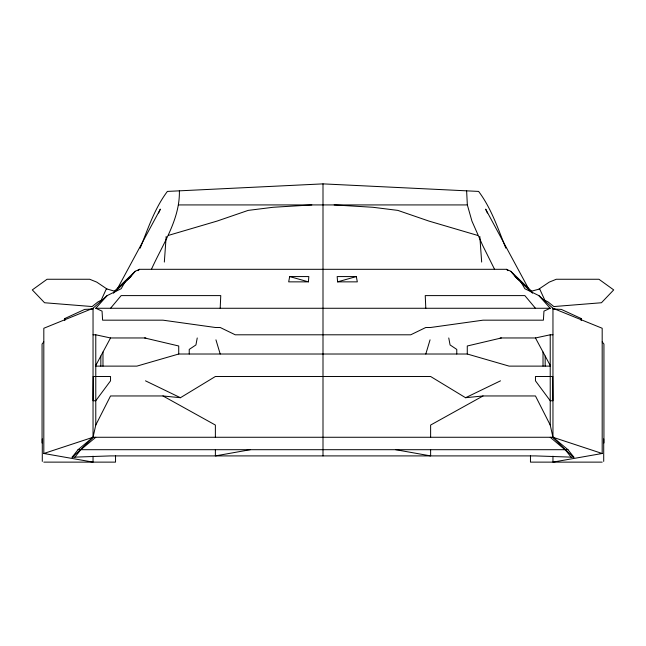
<?xml version="1.0" encoding="UTF-8"?>
<svg xmlns="http://www.w3.org/2000/svg" width="646" height="646" viewBox="0 0 646 646"><rect width="100%" height="100%" fill="white"/><g stroke="black" fill="none" stroke-linecap="round" stroke-linejoin="round"><path stroke-width="0.97" d="M581.125 320.513L581.142 318.518L561.366 309.41L552.96 308.998M93.04 334.798L95.778 334.798L95.778 425.052L93.04 437.269L80.782 449.697L72.102 457.223L110.539 455.906L535.461 455.906L573.898 457.223L567.955 449.697L552.96 437.269L550.222 425.052L550.222 334.798L552.96 334.798M220.197 308.271L220.762 295.602L121.157 295.602L110.539 308.271M164.334 262.058L166.175 236.428M151.439 269.309C162.719 244.204 180.072 219.414 179.378 190.836M308.408 281.858L308.828 276.569L289.674 276.569L288.681 281.858L308.408 281.858L289.674 276.569M197.24 337.963L195.932 344.94L189.23 349.413L189.23 354.016M64.422 320.376L64.858 318.518L84.634 309.41L93.04 308.998M425.803 354.016L430.058 339.836M140.182 248.161C147.991 228.692 154.62 208.375 167.387 191.418L323 183.876L478.613 191.418C491.38 208.375 498.009 228.692 505.818 248.161M158.609 213.002L160.361 209.126L116.66 290.127M95.778 425.052L110.539 395.958L162.962 395.958L180.436 397.718L215.376 376.505L430.624 376.505L465.564 397.718L483.038 395.958L535.461 395.958L550.222 425.052M145.818 337.963L110.539 337.963L95.414 366.12L136.887 366.12L178.724 354.016L467.276 354.016L509.113 366.12L550.586 366.12L535.461 337.963L500.182 337.963M531.836 291.451L510.8 271.288L506.48 269.309L139.52 269.309L135.2 271.288L130.888 276.569L125.122 281.858L121.157 288.73L107.139 295.602L93.04 308.271L43.815 328.265L43.815 453.492L93.04 462.124L93.04 456.157M72.102 457.223L78.045 449.697L93.04 437.269L552.96 437.269L602.185 453.492L602.185 328.265L552.96 308.271L538.861 295.602L524.843 288.73L520.878 281.858L515.112 276.569L510.8 271.288M74.839 457.223L80.782 449.697L95.778 437.269M43.815 341.904L42.063 344.068L42.063 442.986M538.861 295.602L550.222 308.271L543.956 311.122L543.399 320.174L483.038 320.174L430.624 327.49L425.803 327.49L410.743 334.798L235.257 334.798L220.197 327.49L215.376 327.49L162.962 320.174L102.601 320.174L102.044 311.122L95.778 308.271L107.139 295.602M114.56 291.992L125.122 281.858M114.164 291.451L135.2 271.288M113.397 293.179L130.888 276.569M138.074 270.674L139.52 269.309M539.095 288.956L549.286 282.1L556.311 279.258L598.939 279.258L613.7 289.909L601.442 302.748L553.832 306.559L548.163 301.997L544.853 300.277L539.685 288.972L531.165 291.273M483.038 395.958L430.624 425.052L430.624 437.269M465.564 397.718L500.513 380.833M168.445 235.386L217.161 221.053L248.161 210.394L273.113 207.277L311.84 204.927M337.592 281.858L356.326 276.569L357.319 281.858L337.592 281.858L337.172 276.569L356.326 276.569M501.369 337.963L467.276 345.99L467.276 354.016M535.461 337.963L550.222 334.798M250.309 449.697L215.376 455.906L215.376 449.697M106.905 288.956L106.315 288.972L101.147 300.277L97.837 301.997L92.168 306.559L44.558 302.748L32.3 289.909L47.061 279.258L89.689 279.258L96.714 282.1L106.905 288.956L114.835 291.273M178.651 204.927L467.349 204.927L471.919 221.053L482.554 245.181L494.561 269.309M95.778 308.271L550.222 308.271M78.045 449.697L567.955 449.697M45.826 453.492L43.815 453.492L93.04 437.269L93.04 308.271M600.174 453.492L602.185 453.492L552.96 462.124L552.96 456.157M43.815 462.124L115.537 462.124L115.537 455.43M602.185 462.124L530.463 462.124L530.463 455.43M334.16 204.927L372.887 207.277L397.839 210.394L428.839 221.053L477.555 235.386M395.691 449.697L430.624 455.906L430.624 449.697M95.778 334.798L110.539 337.963M144.631 337.963L178.724 345.99L178.724 354.016M145.487 380.833L180.436 397.718M162.962 395.958L215.376 425.052L215.376 437.269M550.222 437.269L573.898 457.223M515.112 276.569L532.603 293.179M506.48 269.309L507.926 270.674M520.878 281.858L531.44 291.992M535.461 308.271L524.843 295.602L425.238 295.602L425.803 308.271M602.185 341.904L603.937 344.068L603.937 442.986M571.161 457.223L565.218 449.697L552.96 437.269L552.96 308.271M529.34 290.127L485.639 209.126L487.391 213.002M215.942 339.836L220.197 354.016M581.142 318.518L581.578 320.376M448.76 337.963L450.068 344.94L456.77 349.413L456.77 354.016M467.349 204.927L466.622 190.836M479.825 236.428L481.666 262.058M64.858 318.518L64.875 320.513M603.711 438.917L603.711 461.405M545.167 356.035L545.167 366.12M543.02 352.038L543.02 366.12M323 183.876L323 455.906M102.98 352.038L102.98 366.12M100.833 356.035L100.833 366.12M42.289 438.917L42.289 461.405M93.266 376.505L93.04 400.73L95.778 400.73L110.539 380.833L110.539 376.505L93.266 376.505M552.734 376.505L535.461 376.505L535.461 380.833L550.222 400.73L552.96 400.73L552.734 376.505"/></g></svg>
